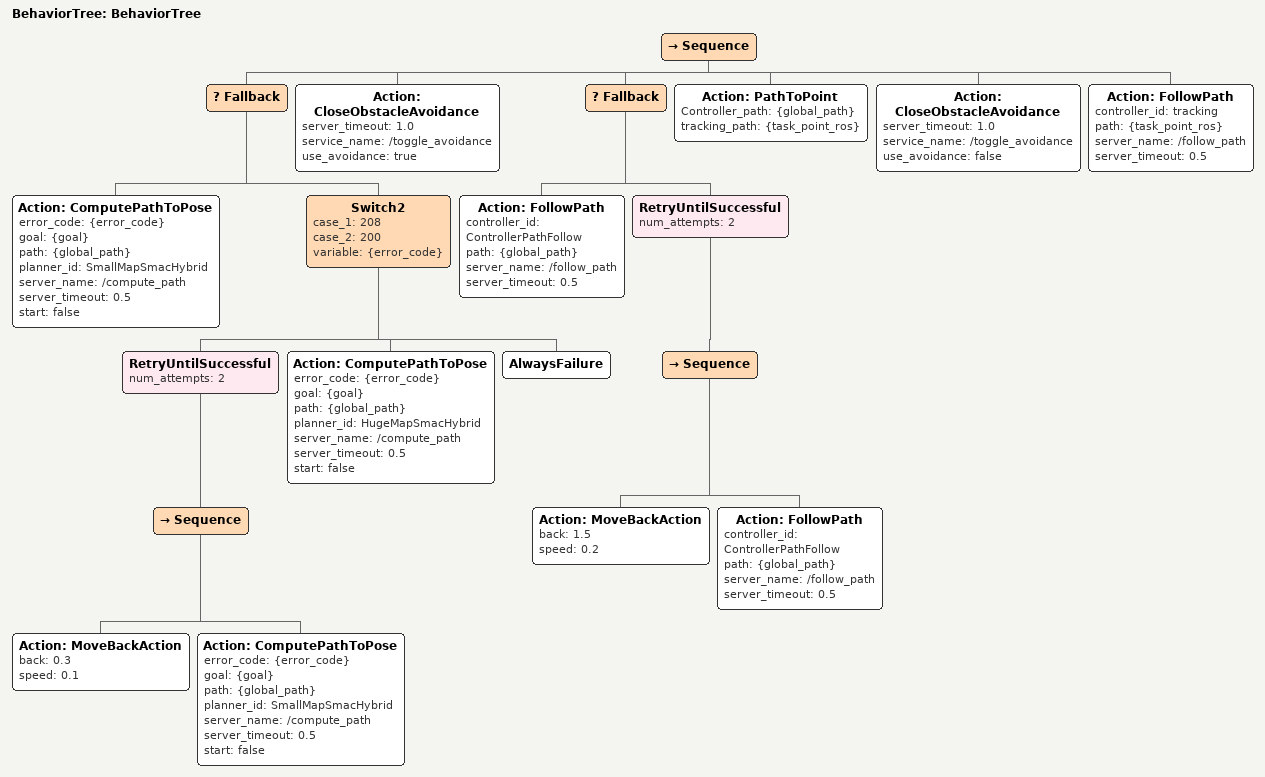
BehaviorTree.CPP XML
<?xml version="1.0"?>
<root main_tree_to_execute="BehaviorTree">
    <BehaviorTree ID="BehaviorTree">
        <Sequence>
            <Fallback>
                <Action ID="ComputePathToPose" error_code="{error_code}" goal="{goal}" path="{global_path}" planner_id="SmallMapSmacHybrid" server_name="/compute_path" server_timeout="0.5" start="false"/>
                <Switch2 case_1="208" case_2="200" variable="{error_code}">
                    <RetryUntilSuccessful num_attempts="2">
                        <Sequence>
                            <Action ID="MoveBackAction" back="0.3" speed="0.1"/>
                            <Action ID="ComputePathToPose" error_code="{error_code}" goal="{goal}" path="{global_path}" planner_id="SmallMapSmacHybrid" server_name="/compute_path" server_timeout="0.5" start="false"/>
                        </Sequence>
                    </RetryUntilSuccessful>
                    <Action ID="ComputePathToPose" error_code="{error_code}" goal="{goal}" path="{global_path}" planner_id="HugeMapSmacHybrid" server_name="/compute_path" server_timeout="0.5" start="false"/>
                    <AlwaysFailure/>
                </Switch2>
            </Fallback>
            <Action ID="CloseObstacleAvoidance" server_timeout="1.0" service_name="/toggle_avoidance" use_avoidance="true"/>
            <Fallback>
                <Action ID="FollowPath" controller_id="ControllerPathFollow" path="{global_path}" server_name="/follow_path" server_timeout="0.5"/>
                <RetryUntilSuccessful num_attempts="2">
                    <Sequence>
                        <Action ID="MoveBackAction" back="1.5" speed="0.2"/>
                        <Action ID="FollowPath" controller_id="ControllerPathFollow" path="{global_path}" server_name="/follow_path" server_timeout="0.5"/>
                    </Sequence>
                </RetryUntilSuccessful>
            </Fallback>
            <Action Controller_path="{global_path}" ID="PathToPoint" tracking_path="{task_point_ros}"/>
            <Action ID="CloseObstacleAvoidance" server_timeout="1.0" service_name="/toggle_avoidance" use_avoidance="false"/>
            <Action ID="FollowPath" controller_id="tracking" path="{task_point_ros}" server_name="/follow_path" server_timeout="0.5"/>
        </Sequence>
    </BehaviorTree>
</root>
